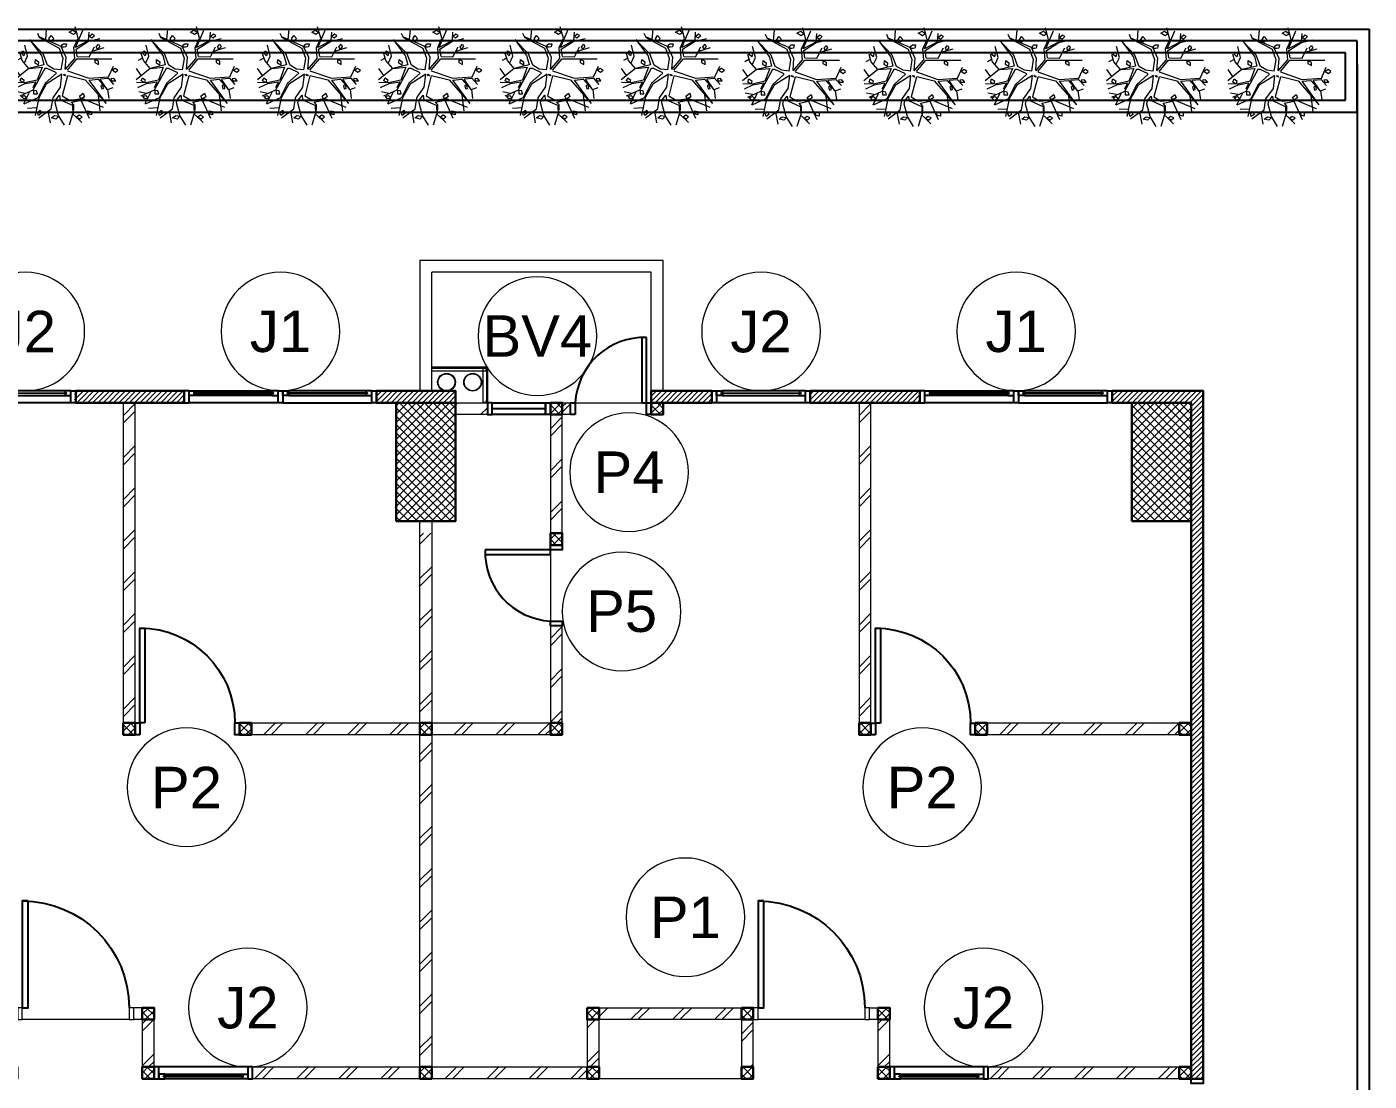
# Model space of a CAD drawing. Header units: millimetres. Extents: x -108 to 351, y -17 to 192.
# Drawn here: x 186.01 to 197.32, y 7.88 to 16.76 of the extents above; entities that cross this region are included whole.
import ezdxf
from ezdxf.enums import TextEntityAlignment as Align

# ---------------------------------------------------------------- set-up
doc = ezdxf.new("R2010")
doc.units = ezdxf.units.MM
for name, color, linetype, lineweight in [('ars', 11, 'Continuous', 0), ('KACA', 151, 'Continuous', 5), ('KOL', 1, 'Continuous', 30), ('KOLOM', 4, 'Continuous', 9), ('lan', 7, 'Continuous', 15), ('NOT', 7, 'Continuous', 20), ('POHON', 62, 'Continuous', 5), ('tem', 5, 'Continuous', 20)]:
    doc.layers.add(name, color=color, linetype=linetype, lineweight=lineweight)
doc.layers.add('Kusen', color=30, linetype='Continuous')
doc.styles.add('ATTR', font='romans.shx', dxfattribs={"width": 0.8, "height": 0.56})
doc.styles.add('S', font='simplex', dxfattribs={"width": 0.75})
doc.styles.get("Standard").update_dxf_attribs({"font": 'arial.ttf'})
pattern_1 = [(45, (523.14594, -325.874947), (-0.0220970869, 0.0220970869), [])]
pattern_2 = [(225, (37.4672, 56.57964), (0.1767767, -0.1767767), []), (225, (37.4047, 56.57964), (0.1767767, -0.1767767), [])]
pattern_3 = [(225, (37.4672, 56.584), (0.1767767, -0.1767767), []), (225, (37.4047, 56.584), (0.1767767, -0.1767767), [])]
pattern_4 = [(225, (31.2672, 56.57964), (0.1767767, -0.1767767), []), (225, (31.2047, 56.57964), (0.1767767, -0.1767767), [])]

# ---------------------------------------------------------------- blocks, each defined once
blk = doc.blocks.new('k2')
at = {"layer": 'ars'}
h = blk.add_hatch(dxfattribs=at)
h.set_pattern_fill('_USER', color=256, scale=0.05, angle=45, double=1, pattern_type=0)
h.set_pattern_definition([(45, (0, -5), (-0.03535534, 0.03535534), []), (135, (0, -5), (-0.03535534, -0.03535534), [])])
h.paths.add_polyline_path([(-0.25, -0.5), (0.25, -0.5), (0.25, 0.5), (-0.25, 0.5)])
at = {"layer": 'KOL'}
blk.add_lwpolyline([(-0.25, -0.5), (0.25, -0.5), (0.25, 0.5), (-0.25, 0.5)], close=True, dxfattribs=at)
blk = doc.blocks.new('bola-3')
at = {"layer": 'POHON'}
for p, q in [((-1.198, 1.908), (-0.648, 1.503)), ((-0.799, 1.609), (-0.703, 2.138)), ((-0.045, 2.245), (-0.318, 1.803)), ((0.177, 2.226), (0.328, 1.732)), ((0.387, 1.789), (0.731, 2.125)), ((0.686, 1.115), (1.057, 1.926)), ((-1.253, 1.009), (-1.872, 1.291)), ((-1.872, 1.274), (-1.625, 0.762)), ((-1.308, 1.468), (-1.721, 1.485)), ((-1.212, 1.009), (-1.377, 1.803)), ((-0.648, 1.503), (-0.566, 1.009)), ((-0.318, 1.803), (-0.469, 1.238)), ((-0.469, 1.238), (-0.442, 1.097)), ((-0.249, 1.097), (0.301, 1.344)), ((0.37, 1.327), (0.26, 1.203)), ((0.315, 1.344), (0.328, 1.767)), ((0.356, 1.785), (0.37, 1.327)), ((0.755, 1.044), (1.69, 1.432)), ((0.879, 0.198), (1.814, 1.274)), ((1.814, 1.256), (1.057, 0.216)), ((1.553, 1.591), (1.47, 0.886)), ((-1.831, 0.815), (-2.161, 0.745)), ((-1.473, 0.674), (-2.065, 0.939)), ((-0.937, -0.313), (-1.473, 0.674)), ((-0.923, 0.357), (-1.253, 1.009)), ((-0.868, 0.392), (-1.212, 1.009)), ((-0.566, 1.009), (-0.236, 0.533)), ((-0.442, 1.097), (-0.277, 0.886)), ((-0.277, 0.886), (-0.249, 1.097)), ((-0.153, 0.921), (0.177, 1.115)), ((0.081, 0.022), (-0.153, 0.921)), ((0.177, 1.115), (0.755, 1.044)), ((0.273, 1.203), (0.686, 1.115)), ((1.456, 0.18), (1.869, 0.639)), ((1.869, 0.639), (1.553, 0.18)), ((1.883, 0.639), (1.938, 1.044)), ((1.883, 0.639), (2.13, 0.551)), ((-1.652, -0.313), (-2.285, 0.198)), ((-1.845, 0.339), (-2.271, 0.322)), ((-2.051, 0.004), (-2.271, -0.313)), ((-2.202, 0.551), (-1.817, 0.374)), ((-1.281, 0.216), (-1.845, 0.339)), ((-1.817, 0.374), (-1.35, 0.286)), ((-1.363, 0.339), (-1.473, 0.568)), ((-1.35, 0.286), (-1.363, 0.339)), ((-1.061, -0.366), (-1.281, 0.216)), ((-0.414, -0.102), (-0.923, 0.357)), ((-0.167, -0.049), (-0.868, 0.392)), ((-0.236, 0.533), (-0.167, -0.031)), ((0.081, -0.207), (1.044, 0.128)), ((0.095, 0.004), (0.879, 0.198)), ((1.044, 0.128), (1.924, 0.075)), ((1.057, 0.216), (1.456, 0.18)), ((1.553, 0.163), (1.91, 0.128)), ((1.91, 0.128), (2.158, 0.41)), ((1.924, 0.075), (2.144, -0.419)), ((-1.652, -0.313), (-1.955, -0.666)), ((-1.845, -0.56), (-1.707, -0.86)), ((-0.978, -0.472), (-1.652, -0.313)), ((-1.639, -0.313), (-1.061, -0.366)), ((-1.088, -0.913), (-0.978, -0.472)), ((-0.813, -0.454), (-1.006, -0.966)), ((-0.827, -0.313), (-0.937, -0.313)), ((-0.414, -0.119), (-0.827, -0.313)), ((-0.524, -0.278), (-0.813, -0.454)), ((-0.194, -0.243), (-0.524, -0.278)), ((-0.194, -0.243), (-0.112, -0.754)), ((-0.015, -0.26), (0.411, -0.754)), ((-0.015, -0.278), (0.026, -0.807)), ((0.081, -0.225), (0.507, -0.736)), ((-1.996, -0.772), (-2.189, -0.666)), ((-1.955, -0.666), (-2.051, -0.983)), ((-1.707, -0.86), (-1.831, -1.354)), ((-1.625, -1.618), (-1.102, -0.913)), ((-1.006, -0.966), (-1.625, -1.6)), ((-0.112, -0.754), (-0.277, -1.213)), ((0.026, -0.807), (-0.208, -1.301)), ((0.411, -0.754), (0.37, -1.248)), ((0.521, -0.842), (0.466, -1.177)), ((0.466, -1.177), (1.03, -1.53)), ((0.507, -0.736), (2.075, -0.736)), ((0.521, -0.842), (1.057, -0.825)), ((1.057, -0.825), (1.291, -1.283)), ((1.195, -1.089), (1.731, -1.248)), ((-1.185, -1.724), (-1.253, -1.883)), ((-0.277, -1.213), (-1.185, -1.706)), ((-0.208, -1.301), (-1.185, -1.724)), ((-0.896, -1.618), (-0.854, -2.077)), ((0.37, -1.248), (0.562, -1.671)), ((0.562, -1.671), (0.425, -2.182)), ((0.438, -1.248), (0.782, -2.059)), ((0.452, -1.265), (1.03, -1.565)), ((1.03, -1.53), (1.539, -1.653)), ((1.03, -1.565), (1.057, -1.936))]:
    blk.add_line(p, q, dxfattribs=at)
for points in [[(-0.435, 1.966), (-0.641, 1.913), (-0.504, 1.807), (-0.311, 1.842)], [(0.49, 1.882), (0.641, 1.953), (0.738, 1.864), (0.614, 1.794)], [(-1.226, 1.803), (-1.267, 1.662), (-1.143, 1.573), (-1.102, 1.715)], [(1.155, 1.778), (1.001, 1.734), (1.001, 1.602), (1.155, 1.624)], [(-1.735, 1.009), (-1.886, 1.062), (-1.982, 0.956), (-1.845, 0.903)], [(-1.441, 0.676), (-1.441, 0.831), (-1.269, 0.831), (-1.303, 0.698)], [(0.691, 1.051), (0.622, 0.941), (0.794, 0.809), (0.846, 0.963)], [(1.671, 0.412), (1.585, 0.478), (1.62, 0.61), (1.706, 0.588)], [(-1.9, 0.322), (-2.051, 0.251), (-1.996, 0.11), (-1.872, 0.198)], [(-0.002, 0.022), (-0.07, 0.004), (-0.084, -0.049), (-0.029, -0.031)], [(2.034, 0.163), (2.075, 0.251), (2.254, 0.251), (2.171, 0.145)], [(-1.236, -0.454), (-1.374, -0.543), (-1.36, -0.719), (-1.222, -0.613)], [(1.319, -0.706), (1.319, -0.582), (1.484, -0.494), (1.484, -0.635)], [(2.099, -0.225), (2.237, -0.137), (2.347, -0.225), (2.223, -0.313)], [(-1.872, -0.878), (-1.982, -0.983), (-1.941, -1.107), (-1.831, -1.036)], [(1.43, -1.175), (1.379, -1.285), (1.482, -1.396), (1.534, -1.285)], [(-0.667, -1.528), (-0.753, -1.638), (-0.65, -1.792), (-0.53, -1.66)], [(-0.167, -1.261), (-0.167, -1.367), (-0.098, -1.42), (0.04, -1.42), (0.012, -1.279), (-0.07, -1.261)], [(1.069, -1.748), (1.173, -1.682), (1.293, -1.792), (1.19, -1.858)], [(0.485, -1.924), (0.347, -1.836), (0.158, -1.947), (0.33, -2.035)]]:
    blk.add_lwpolyline(points, close=True, dxfattribs=at)
at = {"layer": 'POHON', "style": 'ATTR', "width": 0.8, "flags": 9}
blk.add_attdef('ESTCODE', (-0.07, 0.004), '', height=0.00000926, dxfattribs=at)
blk = doc.blocks.new('K 10.10')
at = {"layer": 'ars'}
h = blk.add_hatch(dxfattribs=at)
h.set_pattern_fill('_USER', color=256, scale=0.05, angle=45, double=1, pattern_type=0)
h.set_pattern_definition([(45, (0, 0), (-0.035355339, 0.035355339), []), (135, (0, 0), (-0.035355339, -0.035355339), [])])
h.paths.add_polyline_path([(1560.538, 1380.407), (1560.638, 1380.407), (1560.638, 1380.507), (1560.538, 1380.507)])
at = {"layer": 'KOL'}
blk.add_lwpolyline([(1560.538, 1380.407), (1560.638, 1380.407), (1560.638, 1380.507), (1560.538, 1380.507)], close=True, dxfattribs=at)
blk = doc.blocks.new('T. J1')
at = {"layer": 'Kusen'}
for p, q in [((-0.019, 0), (-0.769, 0)), ((-0.719, 0.1), (-0.069, 0.1)), ((-0.069, 0.06), (-0.719, 0.06)), ((0.021, 0), (0.771, 0)), ((0.721, 0.1), (0.071, 0.1)), ((0.071, 0.06), (0.721, 0.06))]:
    blk.add_line(p, q, dxfattribs=at)
for points in [[(-0.809, 0), (-0.769, 0), (-0.769, 0.1), (-0.809, 0.1)], [(-0.019, 0), (0.021, 0), (0.021, 0.1), (-0.019, 0.1)], [(0.811, 0), (0.771, 0), (0.771, 0.1), (0.811, 0.1)]]:
    blk.add_lwpolyline(points, close=True, dxfattribs=at)
for points in [[(-0.719, 0.077), (-0.719, 0.06), (-0.769, 0.06), (-0.769, 0.1), (-0.719, 0.1), (-0.719, 0.082), (-0.729, 0.082), (-0.729, 0.077), (-0.719, 0.077)], [(-0.069, 0.077), (-0.069, 0.06), (-0.019, 0.06), (-0.019, 0.1), (-0.069, 0.1), (-0.069, 0.082), (-0.059, 0.082), (-0.059, 0.077), (-0.069, 0.077)], [(0.071, 0.077), (0.071, 0.06), (0.021, 0.06), (0.021, 0.1), (0.071, 0.1), (0.071, 0.082), (0.061, 0.082), (0.061, 0.077), (0.071, 0.077)], [(0.721, 0.077), (0.721, 0.06), (0.771, 0.06), (0.771, 0.1), (0.721, 0.1), (0.721, 0.082), (0.731, 0.082), (0.731, 0.077), (0.721, 0.077)]]:
    blk.add_lwpolyline(points, dxfattribs=at)
at = {"layer": 'Kusen', "color": 141}
for points in [[(-0.729, 0.077), (-0.059, 0.077), (-0.059, 0.082), (-0.729, 0.082)], [(0.731, 0.077), (0.061, 0.077), (0.061, 0.082), (0.731, 0.082)]]:
    blk.add_lwpolyline(points, close=True, dxfattribs=at)
blk = doc.blocks.new('T. J2')
at = {"layer": 'KACA', "color": 141}
blk.add_lwpolyline([(-0.379, 0.077), (0.291, 0.077), (0.291, 0.082), (-0.379, 0.082)], close=True, dxfattribs=at)
at = {"layer": 'Kusen'}
for p, q in [((-0.419, 0), (0.331, 0)), ((-0.369, 0.1), (0.281, 0.1)), ((0.281, 0.06), (-0.369, 0.06))]:
    blk.add_line(p, q, dxfattribs=at)
for points in [[(-0.459, 0), (-0.419, 0), (-0.419, 0.1), (-0.459, 0.1)], [(0.331, 0), (0.371, 0), (0.371, 0.1), (0.331, 0.1)]]:
    blk.add_lwpolyline(points, close=True, dxfattribs=at)
for points in [[(-0.369, 0.077), (-0.369, 0.06), (-0.419, 0.06), (-0.419, 0.1), (-0.369, 0.1), (-0.369, 0.082), (-0.379, 0.082), (-0.379, 0.077), (-0.369, 0.077)], [(0.281, 0.077), (0.281, 0.06), (0.331, 0.06), (0.331, 0.1), (0.281, 0.1), (0.281, 0.082), (0.291, 0.082), (0.291, 0.077), (0.281, 0.077)]]:
    blk.add_lwpolyline(points, dxfattribs=at)
blk = doc.blocks.new('P.80')
at = {"layer": 'Kusen'}
for points in [[(-69.809, -74.837), (-69.769, -74.837), (-69.769, -74.037), (-69.809, -74.037)], [(-70.609, -74.937), (-70.569, -74.937), (-70.569, -74.837), (-70.609, -74.837)], [(-69.769, -74.937), (-69.729, -74.937), (-69.729, -74.837), (-69.769, -74.837)]]:
    blk.add_lwpolyline(points, close=True, dxfattribs=at)
blk.add_arc((-69.769, -74.837), 0.8, 90, 180, dxfattribs=at)
blk = doc.blocks.new('P-90')
at = {"layer": 'Kusen'}
blk.add_lwpolyline([(374.691, -21.598), (374.741, -21.598), (374.741, -22.498), (374.691, -22.498)], close=True, dxfattribs=at)
at = {"layer": 'Kusen', "lineweight": 9}
for points in [[(373.801, -22.498), (373.841, -22.498), (373.841, -22.598), (373.801, -22.598)], [(374.741, -22.498), (374.781, -22.498), (374.781, -22.598), (374.741, -22.598)]]:
    blk.add_lwpolyline(points, close=True, dxfattribs=at)
at = {"layer": 'Kusen'}
blk.add_arc((374.741, -22.498), 0.9, 90, 180, dxfattribs=at)
blk = doc.blocks.new('P.60')
at = {"layer": 'Kusen'}
for points in [[(1472.835, 997.535), (1472.875, 997.535), (1472.875, 997.435), (1472.835, 997.435)], [(1473.475, 997.535), (1473.515, 997.535), (1473.515, 997.435), (1473.475, 997.435)], [(1472.875, 996.885), (1472.915, 996.885), (1472.915, 997.435), (1472.875, 997.435)]]:
    blk.add_lwpolyline(points, close=True, dxfattribs=at)
blk.add_arc((1472.895, 997.466), 0.581, 268.0266, 356.9943, dxfattribs=at)
blk = doc.blocks.new('BV')
at = {"layer": 'Kusen'}
for points in [[(-0.225, 0.1), (-0.265, 0.1), (-0.265, 0), (-0.225, 0)], [(-0.225, 0.1), (-0.265, 0.1), (-0.265, 0), (-0.225, 0)], [(0.225, 0.1), (-0.225, 0.1), (-0.225, 0), (0.225, 0)], [(0.225, 0.1), (0.265, 0.1), (0.265, 0), (0.225, 0)]]:
    blk.add_lwpolyline(points, close=True, dxfattribs=at)
at = {"layer": 'Kusen', "color": 141}
blk.add_lwpolyline([(0.225, 0.05), (-0.225, 0.05)], dxfattribs=at)
blk = doc.blocks.new('1-typikal-1a')
at = {"layer": 'ars'}
for points in [[(6.15, 0.455), (5.68, 0.455), (5.68, 0.15)], [(6.15, 0.445), (5.69, 0.445), (5.69, 0.15)], [(5.715, 0.445), (5.69, 0.445), (5.69, 0.419), (5.692, 0.419), (5.692, 0.443), (5.715, 0.443), (5.715, 0.445)], [(5.69, 0.419), (6.15, 0.419)], [(5.715, 0.152), (5.715, 0.443)], [(5.715, 0.15), (5.69, 0.15), (5.69, 0.179), (5.692, 0.179), (5.692, 0.152), (5.715, 0.152), (5.715, 0.15)]]:
    blk.add_lwpolyline(points, dxfattribs=at)
for centre, radius in [((5.823, 0.325), 0.075), ((5.823, 0.325), 0.071), ((6.043, 0.325), 0.075), ((6.043, 0.325), 0.071)]:
    blk.add_circle(centre, radius, dxfattribs=at)
at = {"layer": 'KOL'}
for points in [[(2.035, 0.15), (2.95, 0.15), (2.95, 0.25), (2.035, 0.25)], [(3.78, 0.15), (4.3, 0.15), (4.3, 0.25), (3.78, 0.25)]]:
    blk.add_lwpolyline(points, close=True, dxfattribs=at)
at = {"layer": 'lan'}
for p, q in [((4.2, 0.25), (4.2, 1.35)), ((4.2, 1.35), (6.2, 1.35)), ((4.3, 0.25), (4.3, 1.25)), ((4.3, 1.25), (6.15, 1.25)), ((6.15, 1.25), (6.15, 0.15)), ((4.94, 0.15), (4.38, 0.15)), ((5.15, -1.13), (5.15, -1.69)), ((2.5, -5.05), (3.4, -5.05)), ((3.544, -5.55), (4.744, -5.55))]:
    blk.add_line(p, q, dxfattribs=at)
at = {"layer": 'tem', "ltscale": 2}
blk.add_lwpolyline([(2.549, -2.55), (2.449, -2.55), (2.449, 0.15), (2.549, 0.15)], close=True, dxfattribs=at)
at = {"layer": 'tem'}
for points in [[(4.98, 0.05), (5.05, 0.05), (5.05, 0.15), (4.98, 0.15)], [(5.68, 0.05), (5.95, 0.05), (5.95, 0.15), (5.68, 0.15)], [(5.05, -0.95), (5.05, 0.05), (5.15, 0.05), (5.15, -0.95)], [(5.05, -2.55), (5.05, -1.73), (5.15, -1.73), (5.15, -2.55)], [(0.05, -2.65), (1.469, -2.65), (1.469, -2.55), (0.05, -2.55)], [(5.15, -2.65), (6.15, -2.65), (6.15, -2.55), (5.15, -2.55)], [(2.39, -5.05), (2.46, -5.05), (2.46, -4.95), (2.39, -4.95)], [(3.54, -5.05), (4.74, -5.05), (4.74, -4.95), (3.54, -4.95)], [(2.29, -5.45), (2.29, -5.05), (2.39, -5.05), (2.39, -5.45)], [(3.44, -5.45), (3.44, -5.05), (3.54, -5.05), (3.54, -5.45)], [(4.74, -5.45), (4.74, -5.05), (4.84, -5.05), (4.84, -5.45)], [(0.05, -5.55), (1.46, -5.55), (1.46, -5.45), (0.05, -5.45)], [(4.84, -5.55), (6.15, -5.55), (6.15, -5.45), (4.84, -5.45)]]:
    blk.add_lwpolyline(points, close=True, dxfattribs=at)
blk.add_blockref('BV', (5.415, 0.05))
at = {"layer": 'KOLOM', "extrusion": (0, 0, -1), "xscale": -1, "zscale": -1, "rotation": 180}
for p in [(-1564.838, 1380.557), (-1565.688, 1380.557), (-1565.688, 1379.457), (-1562.107, 1377.857), (-1563.087, 1377.857), (-1565.688, 1377.857), (-1562.928, 1375.456), (-1564.078, 1375.456), (-1565.378, 1375.456), (-1562.928, 1374.957), (-1564.078, 1374.957), (-1565.378, 1374.957)]:
    blk.add_blockref('K 10.10', p, dxfattribs=at)
at = {"layer": 'Kusen', "xscale": -1}
for name, p, rotation in [('P.60', (-1468.535, 997.585), 180), ('P.60', (1002.585, 1471.785), 90), ('T. J2', (1.919, -5.45), 180)]:
    blk.add_blockref(name, p, dxfattribs=dict(at, rotation=rotation))
at = {"layer": 'Kusen'}
for name, p in [('T. J1', (1.224, 0.15)), ('T. J2', (3.409, 0.15)), ('P.80', (72.178, 72.287)), ('P-90', (-371.341, 17.547))]:
    blk.add_blockref(name, p, dxfattribs=at)
blk = doc.blocks.new('LANTAI-1')
at = {"layer": 'ars'}
h = blk.add_hatch(dxfattribs=at)
h.set_pattern_fill('ANSI31', color=256, scale=0.25, angle=180, style=0)
h.set_pattern_definition([(45, (516.94594, -325.874947), (-0.0220970869, 0.0220970869), [])])
h.paths.add_polyline_path([(29.232, 14.225), (28.307, 14.225), (28.307, 14.325), (29.232, 14.325)])
h = blk.add_hatch(dxfattribs=at)
h.set_pattern_fill('ANSI31', color=256, scale=0.25, angle=180, style=0)
h.set_pattern_definition([(45, (520.83094, -325.874947), (-0.0220970869, 0.0220970869), [])])
h.paths.add_polyline_path([(31.517, 14.225), (30.852, 14.225), (30.852, 14.325), (31.517, 14.325)])
h = blk.add_hatch(dxfattribs=at)
h.set_pattern_fill('ANSI31', color=256, scale=0.25, angle=180, style=0)
h.set_pattern_definition(pattern_1)
h.paths.add_polyline_path([(33.677, 14.225), (33.167, 14.225), (33.167, 14.325), (33.677, 14.325)])
h = blk.add_hatch(dxfattribs=at)
h.set_pattern_fill('ANSI31', color=256, scale=0.25, angle=180, style=0)
h.set_pattern_definition(pattern_1)
h.paths.add_polyline_path([(35.432, 14.225), (34.507, 14.225), (34.507, 14.325), (35.432, 14.325)])
h = blk.add_hatch(dxfattribs=at)
h.set_pattern_fill('ANSI31', color=256, scale=0.25, angle=180, style=0)
h.set_pattern_definition([(45, (37.817207, 6.524637), (-0.02209709, 0.02209709), [])])
h.paths.add_polyline_path([(37.052, 14.325), (37.717, 14.325), (37.817, 14.325), (37.817, 8.525), (37.717, 8.525), (37.717, 14.225), (37.052, 14.225)])
h = blk.add_hatch(dxfattribs=at)
h.set_pattern_fill('TEMBOK', color=256, scale=0.25)
h.set_pattern_definition([(225, (28.76856, 55.47963), (0.1767767, -0.1767767), []), (225, (28.70606, 55.47963), (0.1767767, -0.1767767), [])])
h.paths.add_polyline_path([(28.719, 11.525), (28.819, 11.525), (28.819, 14.225), (28.719, 14.225)])
h = blk.add_hatch(dxfattribs=at)
h.set_pattern_fill('TEMBOK', color=256, scale=0.25)
h.set_pattern_definition(pattern_2)
h.paths.add_polyline_path([(31.787, 14.125), (31.517, 14.125), (31.517, 14.225), (31.787, 14.225)])
h = blk.add_hatch(dxfattribs=at)
h.set_pattern_fill('ANSI32', color=256, scale=0.25, angle=180, style=0, double=1)
h.set_pattern_definition([(45, (32.49048, 1.5), (-0.06629126, 0.06629126), []), (45, (32.53467, 1.5), (-0.06629126, 0.06629126), [])])
h.paths.add_polyline_path([(32.487, 14.125), (32.417, 14.125), (32.417, 14.225), (32.487, 14.225)])
h = blk.add_hatch(dxfattribs=at)
h.set_pattern_fill('TEMBOK', color=256, scale=0.25)
h.set_pattern_definition([(225, (34.96856, 55.47963), (0.1767767, -0.1767767), []), (225, (34.90606, 55.47963), (0.1767767, -0.1767767), [])])
h.paths.add_polyline_path([(34.919, 11.525), (35.019, 11.525), (35.019, 14.225), (34.919, 14.225)])
h = blk.add_hatch(dxfattribs=at)
h.set_pattern_fill('TEMBOK', color=256, scale=0.25)
h.set_pattern_definition([(225, (37.46737, 56.57964), (0.1767767, -0.1767767), []), (225, (37.40487, 56.57964), (0.1767767, -0.1767767), [])])
h.paths.add_polyline_path([(32.417, 13.125), (32.417, 14.125), (32.317, 14.125), (32.317, 13.125)])
h = blk.add_hatch(dxfattribs=at)
h.set_pattern_fill('TEMBOK', color=256, scale=0.25)
h.set_pattern_definition(pattern_4)
h.paths.add_polyline_path([(31.217, 11.525), (31.317, 11.525), (31.317, 13.125), (31.217, 13.125)])
h = blk.add_hatch(dxfattribs=at)
h.set_pattern_fill('TEMBOK', color=256, scale=0.25)
h.set_pattern_definition([(225, (37.46737, 56.57964), (0.1767767, -0.1767767), []), (225, (37.40487, 56.57964), (0.1767767, -0.1767767), [])])
h.paths.add_polyline_path([(32.417, 11.525), (32.417, 12.345), (32.317, 12.345), (32.317, 11.525)])
h = blk.add_hatch(dxfattribs=at)
h.set_pattern_fill('TEMBOK', color=256, scale=0.25)
h.set_pattern_definition(pattern_4)
h.paths.add_polyline_path([(31.217, 11.425), (29.799, 11.425), (29.799, 11.525), (31.217, 11.525)])
h = blk.add_hatch(dxfattribs=at)
h.set_pattern_fill('TEMBOK', color=256, scale=0.25)
h.set_pattern_definition(pattern_2)
h.paths.add_polyline_path([(32.317, 11.425), (31.317, 11.425), (31.317, 11.525), (32.317, 11.525)])
h = blk.add_hatch(dxfattribs=at)
h.set_pattern_fill('TEMBOK', color=256, scale=0.25)
h.set_pattern_definition(pattern_2)
h.paths.add_polyline_path([(37.617, 11.425), (35.999, 11.425), (35.999, 11.525), (37.617, 11.525)])
h = blk.add_hatch(dxfattribs=at)
h.set_pattern_fill('TEMBOK', color=256, scale=0.25)
h.set_pattern_definition([(225, (31.2672, 58.27964), (0.1767767, -0.1767767), []), (225, (31.2047, 58.27964), (0.1767767, -0.1767767), [])])
h.paths.add_polyline_path([(31.217, 8.625), (31.317, 8.625), (31.317, 11.425), (31.217, 11.425)])
h = blk.add_hatch(dxfattribs=at)
h.set_pattern_fill('TEMBOK', color=256, scale=0.25)
h.set_pattern_definition([(225, (37.47105, 56.584), (0.1767767, -0.1767767), []), (225, (37.40855, 56.584), (0.1767767, -0.1767767), [])])
h.paths.add_polyline_path([(33.927, 9.024), (32.727, 9.024), (32.727, 9.124), (33.927, 9.124)])
h = blk.add_hatch(dxfattribs=at)
h.set_pattern_fill('TEMBOK', color=256, scale=0.25)
h.set_pattern_definition([(225, (31.27105, 56.584), (0.1767767, -0.1767767), []), (225, (31.20855, 56.584), (0.1767767, -0.1767767), [])])
h.paths.add_polyline_path([(28.977, 8.625), (28.977, 9.024), (28.877, 9.024), (28.877, 8.625)])
h = blk.add_hatch(dxfattribs=at)
h.set_pattern_fill('TEMBOK', color=256, scale=0.25)
h.set_pattern_definition(pattern_3)
h.paths.add_polyline_path([(32.727, 8.625), (32.727, 9.024), (32.627, 9.024), (32.627, 8.625)])
h = blk.add_hatch(dxfattribs=at)
h.set_pattern_fill('TEMBOK', color=256, scale=0.25)
h.set_pattern_definition(pattern_3)
h.paths.add_polyline_path([(34.027, 8.625), (34.027, 9.024), (33.927, 9.024), (33.927, 8.625)])
h = blk.add_hatch(dxfattribs=at)
h.set_pattern_fill('TEMBOK', color=256, scale=0.25)
h.set_pattern_definition([(225, (37.47105, 56.584), (0.1767767, -0.1767767), []), (225, (37.40855, 56.584), (0.1767767, -0.1767767), [])])
h.paths.add_polyline_path([(35.177, 8.625), (35.177, 9.024), (35.077, 9.024), (35.077, 8.625)])
h = blk.add_hatch(dxfattribs=at)
h.set_pattern_fill('TEMBOK', color=256, scale=0.25)
h.set_pattern_definition([(225, (31.2672, 56.584), (0.1767767, -0.1767767), []), (225, (31.2047, 56.584), (0.1767767, -0.1767767), [])])
h.paths.add_polyline_path([(31.217, 8.525), (29.807, 8.525), (29.807, 8.625), (31.217, 8.625)])
h = blk.add_hatch(dxfattribs=at)
h.set_pattern_fill('TEMBOK', color=256, scale=0.25)
h.set_pattern_definition(pattern_3)
h.paths.add_polyline_path([(32.627, 8.525), (31.317, 8.525), (31.317, 8.625), (32.627, 8.625)])
h = blk.add_hatch(dxfattribs=at)
h.set_pattern_fill('TEMBOK', color=256, scale=0.25)
h.set_pattern_definition(pattern_3)
h.paths.add_polyline_path([(37.617, 8.525), (36.007, 8.525), (36.007, 8.625), (37.617, 8.625)])
for p, q in [((8.467, 17.375), (39.217, 17.375)), ((39.217, 17.375), (39.217, -0.375)), ((39.117, 17.275), (8.467, 17.275)), ((39.117, 16.675), (39.117, 17.275)), ((39.017, 17.175), (8.567, 17.175)), ((39.017, 16.775), (39.017, 17.175)), ((39.117, 17.075), (39.117, 0.325)), ((8.567, 16.775), (39.017, 16.775)), ((8.467, 16.675), (39.117, 16.675))]:
    blk.add_line(p, q)
for p, q in [((31.317, 14.528), (31.787, 14.528)), ((31.317, 14.517), (31.778, 14.517)), ((31.778, 14.491), (31.317, 14.491)), ((31.752, 14.225), (31.752, 14.516)), ((31.778, 14.517), (31.778, 14.225)), ((31.787, 14.528), (31.787, 14.225))]:
    blk.add_line(p, q, dxfattribs=at)
for points in [[(31.752, 14.517), (31.778, 14.517), (31.778, 14.491), (31.775, 14.491), (31.775, 14.516), (31.752, 14.516), (31.752, 14.517)], [(31.752, 14.225), (31.778, 14.225), (31.778, 14.25), (31.775, 14.25), (31.775, 14.226), (31.752, 14.226), (31.752, 14.225)]]:
    blk.add_lwpolyline(points, dxfattribs=at)
for centre, radius in [((31.442, 14.397), 0.075), ((31.442, 14.397), 0.071), ((31.662, 14.397), 0.075), ((31.662, 14.397), 0.071)]:
    blk.add_circle(centre, radius, dxfattribs=at)
at = {"layer": 'KOL'}
for points in [[(31.517, 14.225), (30.852, 14.225), (30.852, 14.325), (31.517, 14.325)], [(33.677, 14.225), (33.167, 14.225), (33.167, 14.325), (33.677, 14.325)], [(35.432, 14.225), (34.507, 14.225), (34.507, 14.325), (35.432, 14.325)]]:
    blk.add_lwpolyline(points, close=True, dxfattribs=at)
blk.add_lwpolyline([(37.052, 14.325), (37.717, 14.325), (37.817, 14.325), (37.817, 8.525), (37.717, 8.525), (37.717, 14.225), (37.052, 14.225), (37.052, 14.325)], dxfattribs=at)
at = {"layer": 'Kusen'}
blk.add_lwpolyline([(37.817, 8.525), (37.817, 8.485), (37.717, 8.485), (37.717, 8.525)], close=True, dxfattribs=at)
at = {"layer": 'lan'}
for p, q in [((33.267, 15.424), (31.267, 15.424)), ((33.267, 14.325), (33.267, 15.424)), ((33.167, 15.324), (31.317, 15.324)), ((31.317, 14.325), (31.317, 15.324)), ((33.167, 14.224), (33.167, 15.324)), ((32.527, 14.225), (33.087, 14.225)), ((32.317, 12.945), (32.317, 12.385)), ((34.967, 9.024), (34.067, 9.024)), ((33.923, 8.525), (32.723, 8.525))]:
    blk.add_line(p, q, dxfattribs=at)
blk.add_lwpolyline([(31.267, 15.424), (31.217, 15.424), (31.217, 14.325)], dxfattribs=at)
at = {"layer": 'tem'}
for points in [[(31.787, 14.125), (31.517, 14.125), (31.517, 14.225), (31.787, 14.225)], [(32.487, 14.125), (32.417, 14.125), (32.417, 14.225), (32.487, 14.225)], [(32.417, 13.125), (32.417, 14.125), (32.317, 14.125), (32.317, 13.125)], [(32.417, 11.525), (32.417, 12.345), (32.317, 12.345), (32.317, 11.525)], [(32.317, 11.425), (31.317, 11.425), (31.317, 11.525), (32.317, 11.525)], [(37.617, 11.425), (35.999, 11.425), (35.999, 11.525), (37.617, 11.525)], [(33.927, 9.024), (32.727, 9.024), (32.727, 9.124), (33.927, 9.124)], [(35.077, 9.024), (35.007, 9.024), (35.007, 9.124), (35.077, 9.124)], [(32.727, 8.625), (32.727, 9.024), (32.627, 9.024), (32.627, 8.625)], [(34.027, 8.625), (34.027, 9.024), (33.927, 9.024), (33.927, 8.625)], [(35.177, 8.625), (35.177, 9.024), (35.077, 9.024), (35.077, 8.625)], [(32.627, 8.525), (31.317, 8.525), (31.317, 8.625), (32.627, 8.625)], [(37.617, 8.525), (36.007, 8.525), (36.007, 8.625), (37.617, 8.625)]]:
    blk.add_lwpolyline(points, close=True, dxfattribs=at)
at = {"layer": 'tem', "ltscale": 2}
for points in [[(34.919, 11.525), (35.019, 11.525), (35.019, 14.225), (34.919, 14.225)], [(31.317, 11.525), (31.217, 11.525), (31.217, 13.225), (31.317, 13.225)], [(31.317, 8.625), (31.217, 8.625), (31.217, 11.425), (31.317, 11.425)]]:
    blk.add_lwpolyline(points, close=True, dxfattribs=at)
at = {"xscale": -1}
blk.add_blockref('BV', (32.052, 14.125), dxfattribs=at)
at = {"layer": 'KOL'}
for p in [(31.267, 13.725), (37.467, 13.725)]:
    blk.add_blockref('k2', p, dxfattribs=at)
at = {"layer": 'KOLOM', "extrusion": (0, 0, -1), "zscale": -1, "rotation": 180}
for p in [(1528.221, 1394.632), (1527.371, 1394.632), (1528.221, 1393.532), (1528.221, 1391.932), (1525.62, 1391.932), (1524.64, 1391.932), (1522.921, 1391.932), (1527.911, 1389.531), (1526.611, 1389.531), (1525.461, 1389.531), (1527.911, 1389.032), (1526.611, 1389.032), (1525.461, 1389.032), (1522.921, 1389.032)]:
    blk.add_blockref('K 10.10', p, dxfattribs=at)
at = {"layer": 'KOLOM', "extrusion": (0, 0, -1), "xscale": -1, "zscale": -1, "rotation": 180}
for p in [(-1591.856, 1391.932), (-1591.856, 1389.032)]:
    blk.add_blockref('K 10.10', p, dxfattribs=at)
at = {"layer": 'Kusen'}
for name, p, rotation in [('P.60', (1506.002, 1011.66), 180), ('P.60', (-965.118, 1485.859), 270), ('T. J2', (35.548, 8.625), 180)]:
    blk.add_blockref(name, p, dxfattribs=dict(at, rotation=rotation))
at = {"layer": 'Kusen', "xscale": -1}
for name, p in [('T. J2', (34.048, 14.225)), ('T. J1', (36.243, 14.225)), ('P.80', (-34.711, 86.361)), ('P-90', (408.808, 31.622))]:
    blk.add_blockref(name, p, dxfattribs=at)
at = {"layer": 'lan', "xscale": -1}
blk.add_blockref('1-typikal-1a', (31.267, 14.075), dxfattribs=at)
at = {"layer": 'POHON', "linetype": 'ByBlock', "lineweight": -3, "xscale": -0.1875, "yscale": 0.1875, "zscale": 0.1875, "rotation": 180}
for p in [(28.232, 16.985), (29.254, 16.985), (30.276, 16.985), (31.298, 16.985), (32.321, 16.985), (33.343, 16.985), (34.365, 16.975), (35.387, 16.975), (36.41, 16.975), (37.432, 16.975), (38.454, 16.975)]:
    blk.add_blockref('bola-3', p, dxfattribs=at)
blk = doc.blocks.new('NAV')
blk.add_circle((0, -0.4), 0.4)
at = {"style": 'S', "width": 0.75, "flags": 4}
blk.add_attdef('AV', text='', height=0.3, dxfattribs=at).set_placement((0, -0.4), align=Align.MIDDLE)

msp = doc.modelspace()

# ---------------------------------------------------------------- block references
at = {"color": 2}
msp.add_blockref('LANTAI-1', (158.10666, -0.62888), dxfattribs=at)
at = {"layer": 'NOT'}
ref = msp.add_blockref('NAV', (185.99886, 13.69575), dxfattribs=dict(at, xscale=-1.25, yscale=1.25, zscale=1.25, rotation=180))
ref.add_attrib('AV', 'J2', dxfattribs={"layer": '0', "height": 0.35, "flags": 4}).set_placement((185.99886, 14.19575), align=Align.MIDDLE)
ref = msp.add_blockref('NAV', (188.14886, 13.69575), dxfattribs=dict(at, xscale=-1.25, yscale=1.25, zscale=1.25, rotation=180))
ref.add_attrib('AV', 'J1', dxfattribs={"layer": '0', "height": 0.35, "flags": 4}).set_placement((188.14886, 14.19575), align=Align.MIDDLE)
ref = msp.add_blockref('NAV', (190.31401, 13.6579), dxfattribs=dict(at, xscale=-1.25, yscale=1.25, zscale=1.25, rotation=180))
ref.add_attrib('AV', 'BV4', dxfattribs={"layer": '0', "height": 0.35, "flags": 4}).set_placement((190.31401, 14.1579), align=Align.MIDDLE)
ref = msp.add_blockref('NAV', (192.19887, 13.69575), dxfattribs=dict(at, xscale=-1.25, yscale=1.25, zscale=1.25, rotation=180))
ref.add_attrib('AV', 'J2', dxfattribs={"layer": '0', "height": 0.35, "flags": 4}).set_placement((192.19887, 14.19575), align=Align.MIDDLE)
ref = msp.add_blockref('NAV', (194.34887, 13.69575), dxfattribs=dict(at, xscale=-1.25, yscale=1.25, zscale=1.25, rotation=180))
ref.add_attrib('AV', 'J1', dxfattribs={"layer": '0', "height": 0.35, "flags": 4}).set_placement((194.34887, 14.19575), align=Align.MIDDLE)
ref = msp.add_blockref('NAV', (191.0866, 12.50989), dxfattribs=dict(at, xscale=-1.25, yscale=1.25, zscale=1.25, rotation=180))
ref.add_attrib('AV', 'P4', dxfattribs={"layer": '0', "height": 0.35, "flags": 4}).set_placement((191.0866, 13.00989), align=Align.MIDDLE)
ref = msp.add_blockref('NAV', (191.02387, 11.33575), dxfattribs=dict(at, xscale=-1.25, yscale=1.25, zscale=1.25, rotation=180))
ref.add_attrib('AV', 'P5', dxfattribs={"layer": '0', "height": 0.35, "flags": 4}).set_placement((191.02387, 11.83575), align=Align.MIDDLE)
ref = msp.add_blockref('NAV', (187.35694, 9.85402), dxfattribs=dict(at, xscale=-1.25, yscale=1.25, zscale=1.25, rotation=180))
ref.add_attrib('AV', 'P2', dxfattribs={"layer": '0', "height": 0.35, "flags": 4}).set_placement((187.35694, 10.35402), align=Align.MIDDLE)
ref = msp.add_blockref('NAV', (193.55694, 9.85402), dxfattribs=dict(at, xscale=-1.25, yscale=1.25, zscale=1.25, rotation=180))
ref.add_attrib('AV', 'P2', dxfattribs={"layer": '0', "height": 0.35, "flags": 4}).set_placement((193.55694, 10.35402), align=Align.MIDDLE)
ref = msp.add_blockref('NAV', (191.56131, 8.75721), dxfattribs=dict(at, xscale=-1.25, yscale=1.25, zscale=1.25, rotation=180))
ref.add_attrib('AV', 'P1', dxfattribs={"layer": '0', "height": 0.35, "flags": 4}).set_placement((191.56131, 9.25721), align=Align.MIDDLE)
ref = msp.add_blockref('NAV', (187.87386, 7.99575), dxfattribs=dict(at, xscale=-1.25, yscale=1.25, zscale=1.25, rotation=180))
ref.add_attrib('AV', 'J2', dxfattribs={"layer": '0', "height": 0.35, "flags": 4}).set_placement((187.87386, 8.49575), align=Align.MIDDLE)
ref = msp.add_blockref('NAV', (194.07387, 7.99575), dxfattribs=dict(at, xscale=-1.25, yscale=1.25, zscale=1.25, rotation=180))
ref.add_attrib('AV', 'J2', dxfattribs={"layer": '0', "height": 0.35, "flags": 4}).set_placement((194.07387, 8.49575), align=Align.MIDDLE)

doc.saveas('drawing.dxf')
